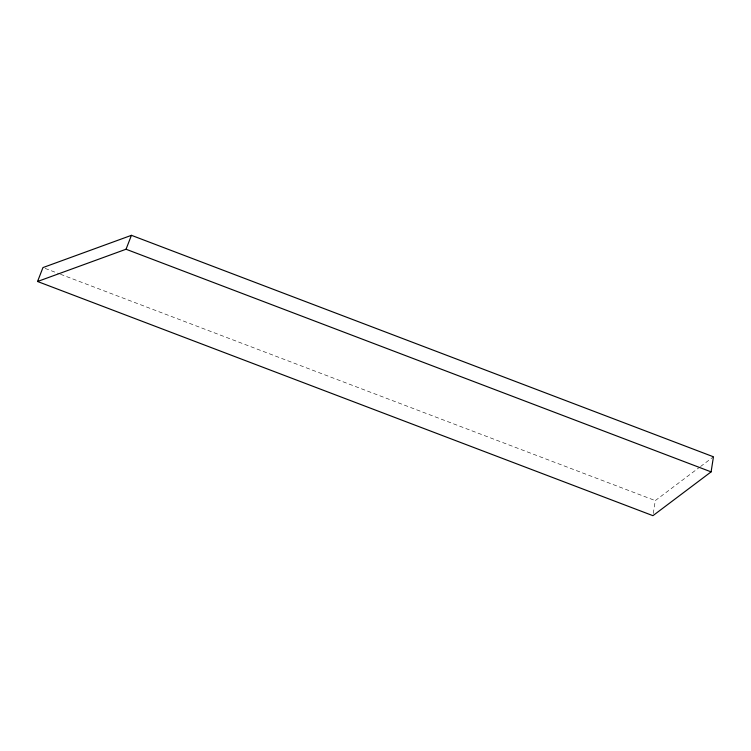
<?xml version="1.0" encoding="UTF-8"?>
<svg xmlns="http://www.w3.org/2000/svg" width="751" height="751" viewBox="0 0 751 751"><rect width="100%" height="100%" fill="white"/><g stroke="black" fill="none" stroke-linecap="round" stroke-linejoin="round"><path stroke-width="0.56" stroke-dasharray="3.75 2.82" d="M653.276 513.524L655.285 500.598L699.603 467.225M700.523 466.531L713.45 456.796M45.144 268.417L59.385 273.833M60.484 274.256L655.285 500.598"/><path stroke-width="1.13" d="M711.103 471.872L713.45 456.796L131.444 235.326L42.957 267.581L37.55 281.494L652.938 515.674L711.103 471.872L126.037 249.238L37.55 281.494M126.037 249.238L131.444 235.326"/></g></svg>
